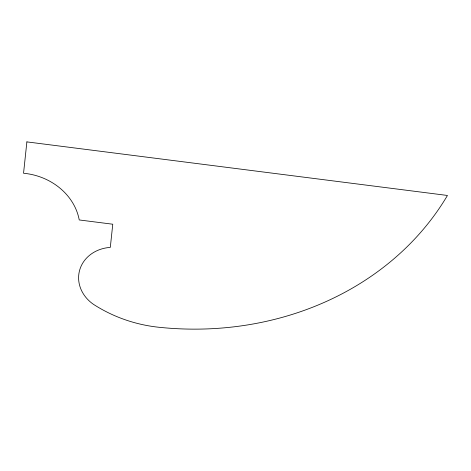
<?xml version="1.0" encoding="UTF-8"?>
<svg xmlns="http://www.w3.org/2000/svg" width="471" height="471" viewBox="0 0 471 471"><rect width="100%" height="100%" fill="white"/><g stroke="black" fill="none" stroke-linecap="round" stroke-linejoin="round"><path stroke-width="0.71" d="M26.882 141.889L23.55 173.246A60.023 52.699 11.3 0 1 79.234 219.951L112.769 224.22L110.302 247.399A36.332 31.898 11.3 0 0 79.752 269.812A36.332 31.898 11.3 0 0 93.458 304.331A133.016 116.784 11.3 0 0 160.693 327.445A302.17 265.297 11.3 0 0 447.45 195.465L26.882 141.889"/></g></svg>
